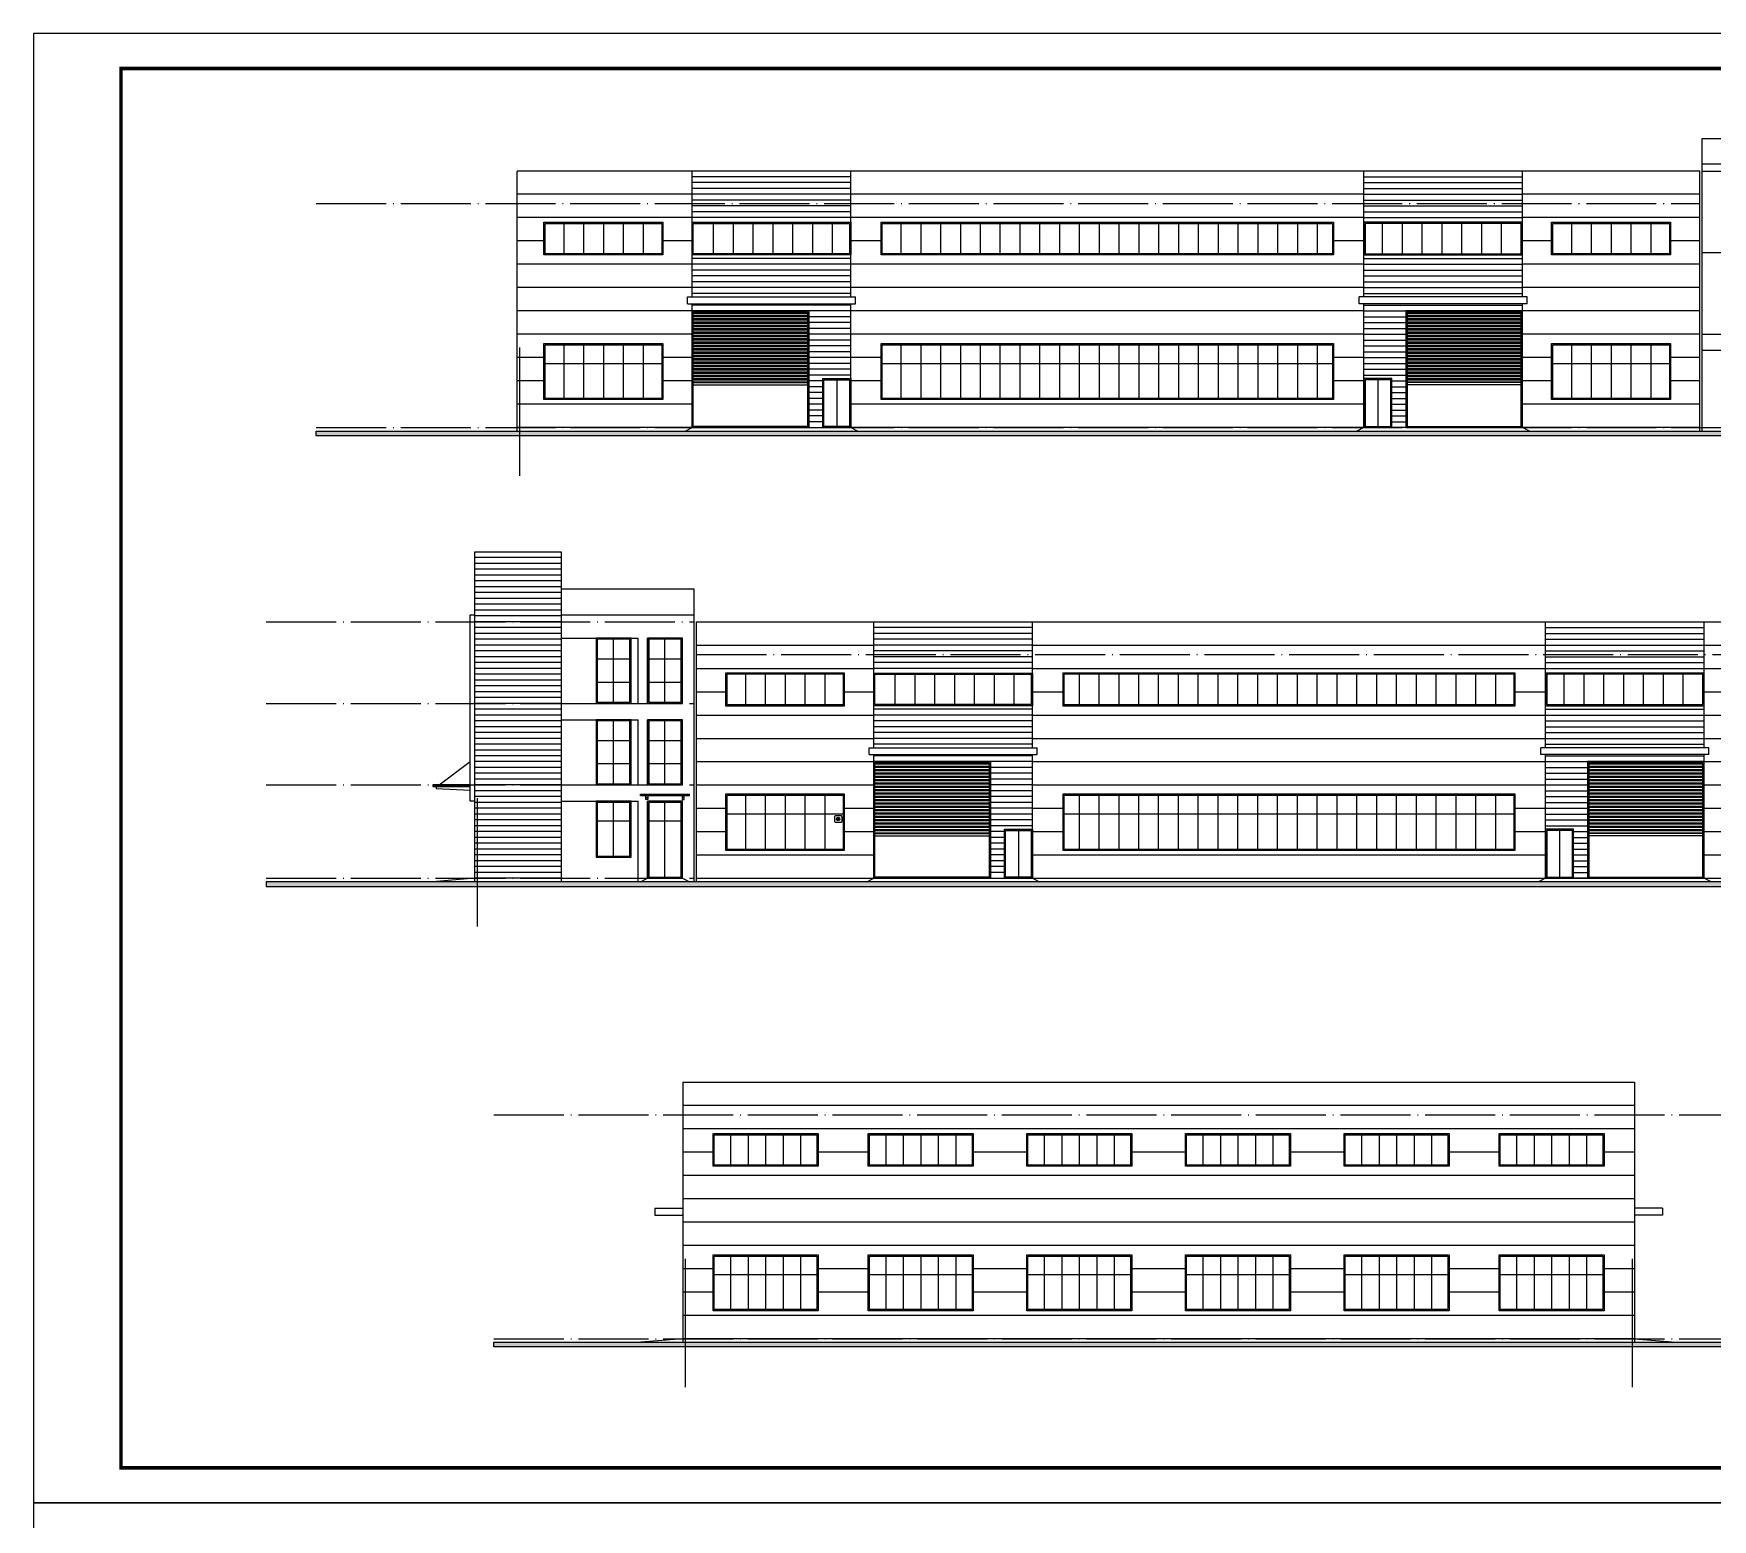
# Model space of a CAD drawing. Extents: x 5412679 to 5683609, y 301830 to 763830.
# Drawn here: x 5412679 to 5484656, y 364118 to 427830 of the extents above; entities that cross this region are included whole.
import ezdxf

# ---------------------------------------------------------------- set-up
doc = ezdxf.new("R2010")
doc.units = 0
doc.header["$LTSCALE"] = 1000
doc.header["$MEASUREMENT"] = 0
doc.linetypes.add('DOTE', pattern=[2.42, 2, -0.2, 0.02, -0.2])
for name, color, linetype in [('$dl$', 255, 'Continuous'), ('AXIS', 3, 'Continuous'), ('DOTE', 252, 'DOTE'), ('PUB_TITLE', 4, 'Continuous'), ('填充', 8, 'Continuous'), ('玻璃', 155, 'Continuous')]:
    doc.layers.add(name, color=color, linetype=linetype)

msp = doc.modelspace()

# ---------------------------------------------------------------- hatches: boundary and pattern name
at = {"layer": '$dl$', "linetype": 'ByBlock'}
h = msp.add_hatch(color=1, dxfattribs=at)
edge = h.paths.add_edge_path()
edge.add_arc((5447177, 394151), 75, 0, 360)
at = {"linetype": 'ByBlock'}
for points in [[(5424800, 410787), (5424800, 410587), (5502561, 410587), (5502561, 410787)], [(5500412, 391460), (5500412, 391260), (5422650, 391260), (5422650, 391460)], [(5489245, 371512), (5489245, 371712), (5432414, 371712), (5432414, 371512)]]:
    msp.add_hatch(color=256, dxfattribs=at).paths.add_polyline_path(points)
at = {"layer": '填充', "linetype": 'ByBlock'}
h = msp.add_hatch(dxfattribs=at)
h.set_pattern_fill('ANSI32', color=256, scale=30, angle=315, style=0)
h.set_pattern_definition([(7e-15, (-200, -279622.5), (4e-14, 142.875), []), (7e-15, (-152.37, -279670.13), (4e-14, 142.875), [])])
h.paths.add_polyline_path([(5445862, 415887), (5440961, 415887), (5440961, 412863), (5445862, 412863)])
h = msp.add_hatch(dxfattribs=at)
h.set_pattern_fill('ANSI32', color=256, scale=30, angle=315, style=0)
h.set_pattern_definition([(180, (10917623, -279622.5), (-4e-14, 142.875), []), (180, (10917575.37, -279670.13), (-4e-14, 142.875), [])])
h.paths.add_polyline_path([(5471562, 415887), (5476462, 415887), (5476462, 412863), (5471562, 412863)])
h = msp.add_hatch(dxfattribs=at)
h.set_pattern_fill('ANSI32', color=256, scale=30, angle=315, style=0)
h.set_pattern_definition([(7e-15, (7588, -298950), (4e-14, 142.875), []), (7e-15, (7635.63, -298997.63), (4e-14, 142.875), [])])
h.paths.add_polyline_path([(5453650, 396560), (5448749, 396560), (5448749, 393536), (5453650, 393536)])
h = msp.add_hatch(dxfattribs=at)
h.set_pattern_fill('ANSI32', color=256, scale=30, angle=315, style=0)
h.set_pattern_definition([(180, (10925411, -298950), (-4e-14, 142.875), []), (180, (10925363.37, -298997.63), (-4e-14, 142.875), [])])
h.paths.add_polyline_path([(5479350, 396560), (5484250, 396560), (5484250, 393536), (5479350, 393536)])

# ---------------------------------------------------------------- linework, layer by layer
at = {"layer": '$dl$', "color": 1, "linetype": 'ByBlock'}
msp.add_lwpolyline([(5447327, 394251), (5447327, 394051, -0.414214), (5447277, 394001), (5447077, 394001, -0.414214), (5447027, 394051), (5447027, 394251, -0.414214), (5447077, 394301), (5447277, 394301, -0.414214)], format="xyb", close=True, dxfattribs=at)
msp.add_circle((5447177, 394151), 75, dxfattribs=at)
at = {"linetype": 'ByBlock'}
for p, q in [((5484212, 423337), (5493512, 423337)), ((5484212, 410787), (5484212, 423337)), ((5433412, 410787), (5433412, 421937)), ((5484112, 421937), (5433412, 421937)), ((5440911, 416537), (5440911, 421937)), ((5447711, 416537), (5447711, 421937)), ((5469712, 416537), (5469712, 421937)), ((5476512, 416537), (5476512, 421937)), ((5484112, 410787), (5484112, 421937)), ((5493812, 422237), (5484212, 422237)), ((5440712, 416237), (5440712, 416537)), ((5440712, 416537), (5447911, 416537)), ((5440712, 416237), (5447911, 416237)), ((5440911, 410937), (5440911, 416237)), ((5447711, 410937), (5447711, 416237)), ((5447911, 416237), (5447911, 416537)), ((5469512, 416237), (5469512, 416537)), ((5476712, 416537), (5469512, 416537)), ((5476712, 416237), (5469512, 416237)), ((5469712, 410937), (5469712, 416237)), ((5476512, 410937), (5476512, 416237)), ((5476712, 416237), (5476712, 416537)), ((5493612, 414237), (5484212, 414237)), ((5431600, 404010), (5431600, 405610)), ((5431600, 405610), (5435299, 405610)), ((5435299, 405610), (5435299, 391460)), ((5431600, 402610), (5431600, 404010)), ((5440999, 404010), (5435299, 404010)), ((5440999, 391460), (5440999, 404010)), ((5431399, 394910), (5431399, 402910)), ((5431399, 402910), (5431600, 402910)), ((5431600, 391460), (5431600, 402610)), ((5435299, 402910), (5440999, 402910)), ((5441100, 391460), (5441100, 402610)), ((5441100, 402610), (5491800, 402610)), ((5448699, 397210), (5448699, 402610)), ((5455499, 397210), (5455499, 402610)), ((5477500, 397210), (5477500, 402610)), ((5484300, 397210), (5484300, 402610)), ((5435299, 401910), (5438599, 401910)), ((5438599, 399110), (5438599, 401910)), ((5439000, 399110), (5439000, 401910)), ((5439000, 401910), (5440500, 401910)), ((5440500, 399110), (5440500, 401910)), ((5435299, 399110), (5438599, 399110)), ((5439000, 399110), (5440500, 399110)), ((5435299, 398410), (5438599, 398410)), ((5438599, 395610), (5438599, 398410)), ((5439000, 395610), (5439000, 398410)), ((5439000, 398410), (5440500, 398410)), ((5440500, 395610), (5440500, 398410)), ((5430074, 395610), (5431399, 396617)), ((5448500, 396910), (5448500, 397210)), ((5448500, 397210), (5455699, 397210)), ((5448500, 396910), (5455699, 396910)), ((5448699, 391610), (5448699, 396910)), ((5455499, 391610), (5455499, 396910)), ((5455699, 396910), (5455699, 397210)), ((5484500, 397210), (5477300, 397210)), ((5477300, 396910), (5477300, 397210)), ((5484500, 396910), (5477300, 396910)), ((5477500, 391610), (5477500, 396910)), ((5484300, 391610), (5484300, 396910)), ((5484500, 396910), (5484500, 397210)), ((5431399, 395610), (5429800, 395610)), ((5429800, 395610), (5429800, 395551)), ((5429800, 395580), (5431399, 395580)), ((5429800, 395551), (5431399, 395551)), ((5429942, 395551), (5429942, 395453)), ((5429942, 395453), (5431399, 395394)), ((5435299, 395610), (5438599, 395610)), ((5438700, 395210), (5440800, 395210)), ((5438700, 395160), (5438700, 395210)), ((5438700, 395185), (5440800, 395185)), ((5438700, 395160), (5440800, 395160)), ((5439000, 395610), (5440500, 395610)), ((5440800, 395160), (5440800, 395210)), ((5431600, 394910), (5431399, 394910)), ((5435299, 394910), (5438599, 394910)), ((5438599, 391460), (5438599, 394910)), ((5438928, 395072), (5439018, 395072)), ((5439000, 391610), (5439000, 394910)), ((5440572, 395072), (5440482, 395072)), ((5440500, 391610), (5440500, 394910)), ((5431600, 391610), (5429800, 391460)), ((5440511, 382862), (5440511, 371712)), ((5440511, 382862), (5481312, 382862)), ((5481312, 382862), (5481312, 371712)), ((5439311, 377462), (5440511, 377462)), ((5439311, 377462), (5439311, 377162)), ((5439311, 377162), (5440511, 377162)), ((5482512, 377462), (5481312, 377462)), ((5482512, 377162), (5481312, 377162)), ((5482512, 377462), (5482512, 377162)), ((5440511, 371862), (5438711, 371712)), ((5481312, 371862), (5483112, 371712))]:
    msp.add_line(p, q, dxfattribs=at)
for points in [[(5434562, 419737), (5439662, 419737), (5439662, 418337), (5434562, 418337)], [(5434612, 419687), (5439612, 419687), (5439612, 418387), (5434612, 418387)], [(5440911, 419737), (5447711, 419737), (5447711, 418337), (5440911, 418337)], [(5440961, 419687), (5447662, 419687), (5447662, 418387), (5440961, 418387)], [(5449012, 419737), (5468412, 419737), (5468412, 418337), (5449012, 418337)], [(5449062, 419687), (5468362, 419687), (5468362, 418387), (5449062, 418387)], [(5476512, 419737), (5469712, 419737), (5469712, 418337), (5476512, 418337)], [(5476462, 419687), (5469762, 419687), (5469762, 418387), (5476462, 418387)], [(5477762, 419737), (5482862, 419737), (5482862, 418337), (5477762, 418337)], [(5477812, 419687), (5482812, 419687), (5482812, 418387), (5477812, 418387)], [(5434562, 414537), (5439662, 414537), (5439662, 412137), (5434562, 412137)], [(5434612, 414487), (5439612, 414487), (5439612, 412187), (5434612, 412187)], [(5449012, 414537), (5468412, 414537), (5468412, 412137), (5449012, 412137)], [(5449062, 414487), (5468362, 414487), (5468362, 412187), (5449062, 412187)], [(5477762, 414537), (5482862, 414537), (5482862, 412137), (5477762, 412137)], [(5477812, 414487), (5482812, 414487), (5482812, 412187), (5477812, 412187)], [(5424800, 410787), (5502561, 410787), (5502561, 410587), (5424800, 410587)], [(5447450, 400410), (5442350, 400410), (5442350, 399010), (5447450, 399010)], [(5447400, 400360), (5442400, 400360), (5442400, 399060), (5447400, 399060)], [(5448699, 400410), (5455499, 400410), (5455499, 399010), (5448699, 399010)], [(5448749, 400360), (5455450, 400360), (5455450, 399060), (5448749, 399060)], [(5476200, 400410), (5456800, 400410), (5456800, 399010), (5476200, 399010)], [(5476150, 400360), (5456850, 400360), (5456850, 399060), (5476150, 399060)], [(5484300, 400410), (5477500, 400410), (5477500, 399010), (5484300, 399010)], [(5484250, 400360), (5477550, 400360), (5477550, 399060), (5484250, 399060)], [(5438928, 395160), (5439018, 395160), (5439018, 394985), (5438928, 394985)], [(5440572, 395160), (5440482, 395160), (5440482, 394985), (5440572, 394985)], [(5447450, 395210), (5442350, 395210), (5442350, 392810), (5447450, 392810)], [(5447400, 395160), (5442400, 395160), (5442400, 392860), (5447400, 392860)], [(5476200, 395210), (5456800, 395210), (5456800, 392810), (5476200, 392810)], [(5476150, 395160), (5456850, 395160), (5456850, 392860), (5476150, 392860)], [(5500412, 391460), (5422650, 391460), (5422650, 391260), (5500412, 391260)], [(5432414, 371712), (5489245, 371712), (5489245, 371512), (5432414, 371512)]]:
    msp.add_lwpolyline(points, close=True, dxfattribs=at)
for points in [[(5440611, 410787), (5440911, 410937), (5447711, 410937), (5448012, 410787)], [(5476812, 410787), (5476512, 410937), (5469712, 410937), (5469412, 410787)], [(5438700, 391460), (5439000, 391610), (5440500, 391610), (5440800, 391460)], [(5448400, 391460), (5448699, 391610), (5455499, 391610), (5455800, 391460)], [(5484600, 391460), (5484300, 391610), (5477500, 391610), (5477200, 391460)]]:
    msp.add_lwpolyline(points, dxfattribs=at)
at = {"layer": 'AXIS', "linetype": 'ByBlock'}
for p, q in [((5433512, 414373), (5433512, 408864)), ((5431700, 395046), (5431700, 389537)), ((5440611, 375298), (5440611, 369790)), ((5481212, 375298), (5481212, 369790))]:
    msp.add_line(p, q, dxfattribs=at)
at = {"layer": 'DOTE', "ltscale": 1.5}
for p, q in [((5484212, 421937), (5502561, 421937)), ((5424800, 420537), (5484112, 420537)), ((5484212, 418437), (5502561, 418437)), ((5484212, 414937), (5502561, 414937)), ((5424800, 410937), (5502561, 410937)), ((5422650, 402610), (5440999, 402610)), ((5441100, 401210), (5500412, 401210)), ((5422650, 399110), (5440999, 399110)), ((5422650, 395610), (5440999, 395610)), ((5422650, 391610), (5440999, 391610)), ((5432414, 381462), (5489245, 381462)), ((5432414, 371862), (5489245, 371862))]:
    msp.add_line(p, q, dxfattribs=at)
at = {"layer": 'PUB_TITLE', "linetype": 'ByBlock'}
for points in [[(5412679, 364830), (5524129, 364830), (5524129, 427830), (5412679, 427830)], [(5412679, 301830), (5524129, 301830), (5524129, 364830), (5412679, 364830)]]:
    msp.add_lwpolyline(points, close=True, dxfattribs=at)
at = {"layer": 'PUB_TITLE', "linetype": 'ByBlock', "const_width": 150}
msp.add_lwpolyline([(5416429, 366330), (5522629, 366330), (5522629, 426330), (5416429, 426330)], close=True, dxfattribs=at)
at = {"layer": '填充', "linetype": 'ByBlock'}
for p, q in [((5447711, 421687), (5440911, 421687)), ((5447711, 421437), (5440911, 421437)), ((5447711, 421187), (5440911, 421187)), ((5469712, 421687), (5476512, 421687)), ((5469712, 421437), (5476512, 421437)), ((5469712, 421187), (5476512, 421187)), ((5440911, 420937), (5433412, 420937)), ((5447711, 420937), (5440911, 420937)), ((5447711, 420687), (5440911, 420687)), ((5447711, 420437), (5440911, 420437)), ((5469712, 420937), (5447711, 420937)), ((5469712, 420937), (5476512, 420937)), ((5469712, 420687), (5476512, 420687)), ((5469712, 420437), (5476512, 420437)), ((5484112, 420937), (5476512, 420937)), ((5440911, 419937), (5433412, 419937)), ((5447711, 420187), (5440911, 420187)), ((5447711, 419937), (5440911, 419937)), ((5469712, 419937), (5447711, 419937)), ((5469712, 420187), (5476512, 420187)), ((5469712, 419937), (5476512, 419937)), ((5484112, 419937), (5476512, 419937)), ((5434562, 418937), (5433412, 418937)), ((5440911, 418937), (5439662, 418937)), ((5449012, 418937), (5447711, 418937)), ((5469712, 418937), (5468412, 418937)), ((5477762, 418937), (5476512, 418937)), ((5484112, 418937), (5482862, 418937)), ((5447711, 418187), (5440911, 418187)), ((5469712, 418187), (5476512, 418187)), ((5440911, 417937), (5433412, 417937)), ((5447711, 417937), (5440911, 417937)), ((5447711, 417687), (5440911, 417687)), ((5469712, 417937), (5447711, 417937)), ((5469712, 417937), (5476512, 417937)), ((5469712, 417687), (5476512, 417687)), ((5484112, 417937), (5476512, 417937)), ((5440911, 416937), (5433412, 416937)), ((5447711, 417437), (5440911, 417437)), ((5447711, 417187), (5440911, 417187)), ((5447711, 416937), (5440911, 416937)), ((5469712, 416937), (5447711, 416937)), ((5469712, 417437), (5476512, 417437)), ((5469712, 417187), (5476512, 417187)), ((5469712, 416937), (5476512, 416937)), ((5484112, 416937), (5476512, 416937)), ((5447711, 416687), (5440911, 416687)), ((5447711, 416187), (5440911, 416187)), ((5469712, 416687), (5476512, 416687)), ((5469712, 416187), (5476512, 416187)), ((5440911, 415937), (5433412, 415937)), ((5447711, 415937), (5440911, 415937)), ((5447711, 415687), (5445912, 415687)), ((5447711, 415437), (5445912, 415437)), ((5469712, 415937), (5447711, 415937)), ((5469712, 415937), (5476512, 415937)), ((5469712, 415687), (5471512, 415687)), ((5469712, 415437), (5471512, 415437)), ((5484112, 415937), (5476512, 415937)), ((5440911, 414937), (5433412, 414937)), ((5447711, 415187), (5445912, 415187)), ((5447711, 414937), (5445912, 414937)), ((5447711, 414687), (5445912, 414687)), ((5469712, 414937), (5447711, 414937)), ((5469712, 415187), (5471512, 415187)), ((5469712, 414937), (5471512, 414937)), ((5469712, 414687), (5471512, 414687)), ((5484112, 414937), (5476512, 414937)), ((5434562, 413937), (5433412, 413937)), ((5440911, 413937), (5439662, 413937)), ((5447711, 414437), (5445912, 414437)), ((5447711, 414187), (5445912, 414187)), ((5447711, 413937), (5445912, 413937)), ((5449012, 413937), (5447711, 413937)), ((5469712, 413937), (5468412, 413937)), ((5469712, 414437), (5471512, 414437)), ((5469712, 414187), (5471512, 414187)), ((5469712, 413937), (5471512, 413937)), ((5477812, 413937), (5476512, 413937)), ((5484112, 413937), (5482812, 413937)), ((5447711, 413687), (5445912, 413687)), ((5447711, 413437), (5445912, 413437)), ((5447711, 413187), (5445912, 413187)), ((5469712, 413687), (5471512, 413687)), ((5469712, 413437), (5471512, 413437)), ((5469712, 413187), (5471512, 413187)), ((5434562, 412937), (5433412, 412937)), ((5440911, 412937), (5439662, 412937)), ((5446512, 412937), (5445912, 412937)), ((5446512, 412687), (5445912, 412687)), ((5446512, 412437), (5445912, 412437)), ((5449012, 412937), (5447711, 412937)), ((5469712, 412937), (5468412, 412937)), ((5470912, 412937), (5471512, 412937)), ((5470912, 412687), (5471512, 412687)), ((5470912, 412437), (5471512, 412437)), ((5477812, 412937), (5476512, 412937)), ((5484112, 412937), (5482812, 412937)), ((5440911, 411937), (5433412, 411937)), ((5446512, 412187), (5445912, 412187)), ((5446512, 411937), (5445912, 411937)), ((5469712, 411937), (5447711, 411937)), ((5470912, 412187), (5471512, 412187)), ((5470912, 411937), (5471512, 411937)), ((5484112, 411937), (5476512, 411937)), ((5446512, 411687), (5445912, 411687)), ((5446512, 411437), (5445912, 411437)), ((5446512, 411187), (5445912, 411187)), ((5470912, 411687), (5471512, 411687)), ((5470912, 411437), (5471512, 411437)), ((5470912, 411187), (5471512, 411187)), ((5440911, 410937), (5433412, 410937)), ((5484112, 410937), (5447711, 410937)), ((5435299, 405360), (5431600, 405360)), ((5435299, 405110), (5431600, 405110)), ((5435299, 404860), (5431600, 404860)), ((5435299, 404610), (5431600, 404610)), ((5435299, 404360), (5431600, 404360)), ((5435299, 404110), (5431600, 404110)), ((5435299, 403860), (5431600, 403860)), ((5435299, 403610), (5431600, 403610)), ((5435299, 403360), (5431600, 403360)), ((5435299, 403110), (5431600, 403110)), ((5435299, 402860), (5431600, 402860)), ((5435299, 402610), (5431600, 402610)), ((5435299, 402360), (5431600, 402360)), ((5455499, 402360), (5448699, 402360)), ((5477500, 402360), (5484300, 402360)), ((5435299, 402110), (5431600, 402110)), ((5435299, 401860), (5431600, 401860)), ((5455499, 402110), (5448699, 402110)), ((5455499, 401860), (5448699, 401860)), ((5477500, 402110), (5484300, 402110)), ((5477500, 401860), (5484300, 401860)), ((5435299, 401610), (5431600, 401610)), ((5435299, 401360), (5431600, 401360)), ((5435299, 401110), (5431600, 401110)), ((5441100, 401610), (5448699, 401610)), ((5455499, 401610), (5448699, 401610)), ((5455499, 401360), (5448699, 401360)), ((5455499, 401110), (5448699, 401110)), ((5455499, 401610), (5477500, 401610)), ((5477500, 401610), (5484300, 401610)), ((5477500, 401360), (5484300, 401360)), ((5477500, 401110), (5484300, 401110)), ((5484300, 401610), (5491800, 401610)), ((5435299, 400860), (5431600, 400860)), ((5435299, 400610), (5431600, 400610)), ((5435299, 400360), (5431600, 400360)), ((5441100, 400610), (5448699, 400610)), ((5455499, 400860), (5448699, 400860)), ((5455499, 400610), (5448699, 400610)), ((5455499, 400610), (5477500, 400610)), ((5477500, 400860), (5484300, 400860)), ((5477500, 400610), (5484300, 400610)), ((5484300, 400610), (5491800, 400610)), ((5435299, 400110), (5431600, 400110)), ((5435299, 399860), (5431600, 399860)), ((5435299, 399610), (5431600, 399610)), ((5441100, 399610), (5442350, 399610)), ((5447450, 399610), (5448699, 399610)), ((5455499, 399610), (5456800, 399610)), ((5476200, 399610), (5477500, 399610)), ((5484300, 399610), (5485550, 399610)), ((5435299, 399360), (5431600, 399360)), ((5435299, 399110), (5431600, 399110)), ((5435299, 398860), (5431600, 398860)), ((5455499, 398860), (5448699, 398860)), ((5477500, 398860), (5484300, 398860)), ((5435299, 398610), (5431600, 398610)), ((5435299, 398360), (5431600, 398360)), ((5435299, 398110), (5431600, 398110)), ((5441100, 398610), (5448699, 398610)), ((5455499, 398610), (5448699, 398610)), ((5455499, 398360), (5448699, 398360)), ((5455499, 398110), (5448699, 398110)), ((5455499, 398610), (5477500, 398610)), ((5477500, 398610), (5484300, 398610)), ((5477500, 398360), (5484300, 398360)), ((5477500, 398110), (5484300, 398110)), ((5484300, 398610), (5491800, 398610)), ((5435299, 397860), (5431600, 397860)), ((5435299, 397610), (5431600, 397610)), ((5435299, 397360), (5431600, 397360)), ((5441100, 397610), (5448699, 397610)), ((5455499, 397860), (5448699, 397860)), ((5455499, 397610), (5448699, 397610)), ((5455499, 397360), (5448699, 397360)), ((5455499, 397610), (5477500, 397610)), ((5477500, 397860), (5484300, 397860)), ((5477500, 397610), (5484300, 397610)), ((5477500, 397360), (5484300, 397360)), ((5484300, 397610), (5491800, 397610)), ((5435299, 397110), (5431600, 397110)), ((5435299, 396860), (5431600, 396860)), ((5435299, 396610), (5431600, 396610)), ((5441100, 396610), (5448699, 396610)), ((5455499, 396860), (5448699, 396860)), ((5455499, 396610), (5448699, 396610)), ((5455499, 396610), (5477500, 396610)), ((5477500, 396860), (5484300, 396860)), ((5477500, 396610), (5484300, 396610)), ((5484300, 396610), (5491800, 396610)), ((5435299, 396360), (5431600, 396360)), ((5435299, 396110), (5431600, 396110)), ((5455499, 396360), (5453700, 396360)), ((5455499, 396110), (5453700, 396110)), ((5477500, 396360), (5479300, 396360)), ((5477500, 396110), (5479300, 396110)), ((5435299, 395860), (5431600, 395860)), ((5435299, 395610), (5431600, 395610)), ((5435299, 395360), (5431600, 395360)), ((5441100, 395610), (5448699, 395610)), ((5455499, 395860), (5453700, 395860)), ((5455499, 395610), (5453700, 395610)), ((5455499, 395360), (5453700, 395360)), ((5455499, 395610), (5477500, 395610)), ((5477500, 395860), (5479300, 395860)), ((5477500, 395610), (5479300, 395610)), ((5477500, 395360), (5479300, 395360)), ((5484300, 395610), (5491800, 395610)), ((5435299, 395110), (5431600, 395110)), ((5435299, 394860), (5431600, 394860)), ((5435299, 394610), (5431600, 394610)), ((5441100, 394610), (5442400, 394610)), ((5447400, 394610), (5448699, 394610)), ((5455499, 395110), (5453700, 395110)), ((5455499, 394860), (5453700, 394860)), ((5455499, 394610), (5453700, 394610)), ((5455499, 394610), (5456800, 394610)), ((5476200, 394610), (5477500, 394610)), ((5477500, 395110), (5479300, 395110)), ((5477500, 394860), (5479300, 394860)), ((5477500, 394610), (5479300, 394610)), ((5484300, 394610), (5485550, 394610)), ((5435299, 394360), (5431600, 394360)), ((5435299, 394110), (5431600, 394110)), ((5435299, 393860), (5431600, 393860)), ((5455499, 394360), (5453700, 394360)), ((5455499, 394110), (5453700, 394110)), ((5455499, 393860), (5453700, 393860)), ((5477500, 394360), (5479300, 394360)), ((5477500, 394110), (5479300, 394110)), ((5477500, 393860), (5479300, 393860)), ((5435299, 393610), (5431600, 393610)), ((5435299, 393360), (5431600, 393360)), ((5435299, 393110), (5431600, 393110)), ((5441100, 393610), (5442400, 393610)), ((5447400, 393610), (5448699, 393610)), ((5454300, 393610), (5453700, 393610)), ((5454300, 393360), (5453700, 393360)), ((5454300, 393110), (5453700, 393110)), ((5455499, 393610), (5456800, 393610)), ((5476200, 393610), (5477500, 393610)), ((5478700, 393610), (5479300, 393610)), ((5478700, 393360), (5479300, 393360)), ((5478700, 393110), (5479300, 393110)), ((5484300, 393610), (5485550, 393610)), ((5435299, 392860), (5431600, 392860)), ((5435299, 392610), (5431600, 392610)), ((5435299, 392360), (5431600, 392360)), ((5441100, 392610), (5448699, 392610)), ((5454300, 392860), (5453700, 392860)), ((5454300, 392610), (5453700, 392610)), ((5454300, 392360), (5453700, 392360)), ((5455499, 392610), (5477500, 392610)), ((5478700, 392860), (5479300, 392860)), ((5478700, 392610), (5479300, 392610)), ((5478700, 392360), (5479300, 392360)), ((5484300, 392610), (5491800, 392610)), ((5435299, 392110), (5431600, 392110)), ((5435299, 391860), (5431600, 391860)), ((5435299, 391610), (5431600, 391610)), ((5441100, 391610), (5500412, 391610)), ((5454300, 392110), (5453700, 392110)), ((5454300, 391860), (5453700, 391860)), ((5478700, 392110), (5479300, 392110)), ((5478700, 391860), (5479300, 391860)), ((5484300, 391610), (5491800, 391610)), ((5481312, 381862), (5440511, 381862)), ((5481312, 380862), (5440511, 380862)), ((5441812, 379862), (5440511, 379862)), ((5448462, 379862), (5446312, 379862)), ((5455262, 379862), (5452962, 379862)), ((5462062, 379862), (5459762, 379862)), ((5468862, 379862), (5466562, 379862)), ((5475512, 379862), (5473362, 379862)), ((5481312, 379862), (5480012, 379862)), ((5481312, 378862), (5440511, 378862)), ((5481312, 377862), (5440511, 377862)), ((5481312, 376862), (5440511, 376862)), ((5481312, 375862), (5440511, 375862)), ((5441812, 374862), (5440511, 374862)), ((5448462, 374862), (5446312, 374862)), ((5455262, 374862), (5452962, 374862)), ((5462062, 374862), (5459762, 374862)), ((5468862, 374862), (5466562, 374862)), ((5475512, 374862), (5473362, 374862)), ((5481312, 374862), (5480012, 374862)), ((5441812, 373862), (5440511, 373862)), ((5448462, 373862), (5446312, 373862)), ((5455262, 373862), (5452962, 373862)), ((5462062, 373862), (5459762, 373862)), ((5468862, 373862), (5466562, 373862)), ((5475512, 373862), (5473362, 373862)), ((5481312, 373862), (5480012, 373862)), ((5481312, 372862), (5440511, 372862)), ((5481312, 371862), (5440511, 371862))]:
    msp.add_line(p, q, dxfattribs=at)
at = {"layer": '玻璃', "linetype": 'ByBlock'}
for p, q in [((5435412, 419687), (5435412, 418387)), ((5436262, 419687), (5436262, 418387)), ((5437112, 419687), (5437112, 418387)), ((5437962, 419687), (5437962, 418387)), ((5438812, 419687), (5438812, 418387)), ((5441821, 419687), (5441821, 418387)), ((5442671, 419687), (5442671, 418387)), ((5443521, 419687), (5443521, 418387)), ((5444371, 419687), (5444371, 418387)), ((5445221, 419687), (5445221, 418387)), ((5446071, 419687), (5446071, 418387)), ((5446921, 419687), (5446921, 418387)), ((5449862, 419687), (5449862, 418387)), ((5450712, 419687), (5450712, 418387)), ((5451562, 419687), (5451562, 418387)), ((5452412, 419687), (5452412, 418387)), ((5453262, 419687), (5453262, 418387)), ((5454111, 419687), (5454111, 418387)), ((5454961, 419687), (5454961, 418387)), ((5455811, 419687), (5455811, 418387)), ((5456661, 419687), (5456661, 418387)), ((5457511, 419687), (5457511, 418387)), ((5458361, 419687), (5458361, 418387)), ((5459211, 419687), (5459211, 418387)), ((5460061, 419687), (5460061, 418387)), ((5460911, 419687), (5460911, 418387)), ((5461761, 419687), (5461761, 418387)), ((5462611, 419687), (5462611, 418387)), ((5463461, 419687), (5463461, 418387)), ((5464311, 419687), (5464311, 418387)), ((5465161, 419687), (5465161, 418387)), ((5466011, 419687), (5466011, 418387)), ((5466861, 419687), (5466861, 418387)), ((5467711, 419687), (5467711, 418387)), ((5470502, 419687), (5470502, 418387)), ((5471352, 419687), (5471352, 418387)), ((5472202, 419687), (5472202, 418387)), ((5473052, 419687), (5473052, 418387)), ((5473902, 419687), (5473902, 418387)), ((5474752, 419687), (5474752, 418387)), ((5475602, 419687), (5475602, 418387)), ((5478612, 419687), (5478612, 418387)), ((5479462, 419687), (5479462, 418387)), ((5480312, 419687), (5480312, 418387)), ((5481162, 419687), (5481162, 418387)), ((5482012, 419687), (5482012, 418387)), ((5435412, 414487), (5435412, 412187)), ((5436262, 414487), (5436262, 412187)), ((5437112, 414487), (5437112, 412187)), ((5437962, 414487), (5437962, 412187)), ((5438812, 414487), (5438812, 412187)), ((5449862, 414487), (5449862, 412187)), ((5450712, 414487), (5450712, 412187)), ((5451562, 414487), (5451562, 412187)), ((5452412, 414487), (5452412, 412187)), ((5453262, 414487), (5453262, 412187)), ((5454111, 414487), (5454111, 412187)), ((5454961, 414487), (5454961, 412187)), ((5455811, 414487), (5455811, 412187)), ((5456661, 414487), (5456661, 412187)), ((5457511, 414487), (5457511, 412187)), ((5458361, 414487), (5458361, 412187)), ((5459211, 414487), (5459211, 412187)), ((5460061, 414487), (5460061, 412187)), ((5460911, 414487), (5460911, 412187)), ((5461761, 414487), (5461761, 412187)), ((5462611, 414487), (5462611, 412187)), ((5463461, 414487), (5463461, 412187)), ((5464311, 414487), (5464311, 412187)), ((5465161, 414487), (5465161, 412187)), ((5466011, 414487), (5466011, 412187)), ((5466861, 414487), (5466861, 412187)), ((5467711, 414487), (5467711, 412187)), ((5478612, 414487), (5478612, 412187)), ((5479462, 414487), (5479462, 412187)), ((5480312, 414487), (5480312, 412187)), ((5481162, 414487), (5481162, 412187)), ((5482012, 414487), (5482012, 412187)), ((5434612, 413687), (5439612, 413687)), ((5449062, 413687), (5468362, 413687)), ((5477812, 413687), (5482812, 413687)), ((5440961, 412863), (5445862, 412863)), ((5440961, 412763), (5445862, 412763)), ((5447112, 412987), (5447112, 410987)), ((5470312, 412987), (5470312, 410987)), ((5476462, 412863), (5471562, 412863)), ((5476462, 412763), (5471562, 412763)), ((5437549, 399160), (5437549, 401860)), ((5439750, 399160), (5439750, 401860)), ((5438249, 401010), (5436849, 401010)), ((5440450, 401010), (5439050, 401010)), ((5443200, 400360), (5443200, 399060)), ((5444050, 400360), (5444050, 399060)), ((5444900, 400360), (5444900, 399060)), ((5445750, 400360), (5445750, 399060)), ((5446600, 400360), (5446600, 399060)), ((5449609, 400360), (5449609, 399060)), ((5450459, 400360), (5450459, 399060)), ((5451309, 400360), (5451309, 399060)), ((5452159, 400360), (5452159, 399060)), ((5453009, 400360), (5453009, 399060)), ((5453859, 400360), (5453859, 399060)), ((5454709, 400360), (5454709, 399060)), ((5457500, 400360), (5457500, 399060)), ((5458350, 400360), (5458350, 399060)), ((5459200, 400360), (5459200, 399060)), ((5460050, 400360), (5460050, 399060)), ((5460900, 400360), (5460900, 399060)), ((5461750, 400360), (5461750, 399060)), ((5462600, 400360), (5462600, 399060)), ((5463450, 400360), (5463450, 399060)), ((5464300, 400360), (5464300, 399060)), ((5465150, 400360), (5465150, 399060)), ((5466000, 400360), (5466000, 399060)), ((5466850, 400360), (5466850, 399060)), ((5467700, 400360), (5467700, 399060)), ((5468550, 400360), (5468550, 399060)), ((5469400, 400360), (5469400, 399060)), ((5470250, 400360), (5470250, 399060)), ((5471100, 400360), (5471100, 399060)), ((5471950, 400360), (5471950, 399060)), ((5472800, 400360), (5472800, 399060)), ((5473650, 400360), (5473650, 399060)), ((5474500, 400360), (5474500, 399060)), ((5475350, 400360), (5475350, 399060)), ((5478290, 400360), (5478290, 399060)), ((5479140, 400360), (5479140, 399060)), ((5479990, 400360), (5479990, 399060)), ((5480840, 400360), (5480840, 399060)), ((5481690, 400360), (5481690, 399060)), ((5482540, 400360), (5482540, 399060)), ((5483390, 400360), (5483390, 399060)), ((5438249, 400010), (5436849, 400010)), ((5440450, 400010), (5439050, 400010)), ((5437549, 395660), (5437549, 398360)), ((5439750, 395660), (5439750, 398360)), ((5438249, 397510), (5436849, 397510)), ((5440450, 397510), (5439050, 397510)), ((5438249, 396510), (5436849, 396510)), ((5440450, 396510), (5439050, 396510)), ((5443200, 395160), (5443200, 392860)), ((5444050, 395160), (5444050, 392860)), ((5444900, 395160), (5444900, 392860)), ((5445750, 395160), (5445750, 392860)), ((5446600, 395160), (5446600, 392860)), ((5457500, 395160), (5457500, 392860)), ((5458350, 395160), (5458350, 392860)), ((5459200, 395160), (5459200, 392860)), ((5460050, 395160), (5460050, 392860)), ((5460900, 395160), (5460900, 392860)), ((5461750, 395160), (5461750, 392860)), ((5462600, 395160), (5462600, 392860)), ((5463450, 395160), (5463450, 392860)), ((5464300, 395160), (5464300, 392860)), ((5465150, 395160), (5465150, 392860)), ((5466000, 395160), (5466000, 392860)), ((5466850, 395160), (5466850, 392860)), ((5467700, 395160), (5467700, 392860)), ((5468550, 395160), (5468550, 392860)), ((5469400, 395160), (5469400, 392860)), ((5470250, 395160), (5470250, 392860)), ((5471100, 395160), (5471100, 392860)), ((5471950, 395160), (5471950, 392860)), ((5472800, 395160), (5472800, 392860)), ((5473650, 395160), (5473650, 392860)), ((5474500, 395160), (5474500, 392860)), ((5475350, 395160), (5475350, 392860)), ((5437549, 392560), (5437549, 394860)), ((5439750, 391660), (5439750, 394860)), ((5438249, 394060), (5436849, 394060)), ((5440450, 394060), (5439050, 394060)), ((5447400, 394360), (5442400, 394360)), ((5476150, 394360), (5456850, 394360)), ((5448749, 393536), (5453650, 393536)), ((5448749, 393436), (5453650, 393436)), ((5454900, 393660), (5454900, 391660)), ((5478100, 393660), (5478100, 391660)), ((5484250, 393536), (5479350, 393536)), ((5484250, 393436), (5479350, 393436)), ((5442562, 380613), (5442562, 379313)), ((5443312, 380613), (5443312, 379313)), ((5444062, 380613), (5444062, 379313)), ((5444812, 380613), (5444812, 379313)), ((5445562, 380613), (5445562, 379313)), ((5449212, 380613), (5449212, 379313)), ((5449962, 380613), (5449962, 379313)), ((5450712, 380613), (5450712, 379313)), ((5451462, 380613), (5451462, 379313)), ((5452212, 380613), (5452212, 379313)), ((5456012, 380613), (5456012, 379313)), ((5456762, 380613), (5456762, 379313)), ((5457511, 380613), (5457511, 379313)), ((5458262, 380613), (5458262, 379313)), ((5459012, 380613), (5459012, 379313)), ((5462812, 380613), (5462812, 379313)), ((5463562, 380613), (5463562, 379313)), ((5464311, 380613), (5464311, 379313)), ((5465062, 380613), (5465062, 379313)), ((5465812, 380613), (5465812, 379313)), ((5469612, 380613), (5469612, 379313)), ((5470362, 380613), (5470362, 379313)), ((5471112, 380613), (5471112, 379313)), ((5471862, 380613), (5471862, 379313)), ((5472612, 380613), (5472612, 379313)), ((5476262, 380613), (5476262, 379313)), ((5477012, 380613), (5477012, 379313)), ((5477762, 380613), (5477762, 379313)), ((5478512, 380613), (5478512, 379313)), ((5479262, 380613), (5479262, 379313)), ((5442562, 375413), (5442562, 373113)), ((5443312, 375413), (5443312, 373113)), ((5444062, 375413), (5444062, 373113)), ((5444812, 375413), (5444812, 373113)), ((5445562, 375413), (5445562, 373113)), ((5449212, 375413), (5449212, 373113)), ((5449962, 375413), (5449962, 373113)), ((5450712, 375413), (5450712, 373113)), ((5451462, 375413), (5451462, 373113)), ((5452212, 375413), (5452212, 373113)), ((5456012, 375413), (5456012, 373113)), ((5456762, 375413), (5456762, 373113)), ((5457511, 375413), (5457511, 373113)), ((5458262, 375413), (5458262, 373113)), ((5459012, 375413), (5459012, 373113)), ((5462812, 375413), (5462812, 373113)), ((5463562, 375413), (5463562, 373113)), ((5464311, 375413), (5464311, 373113)), ((5465062, 375413), (5465062, 373113)), ((5465812, 375413), (5465812, 373113)), ((5469612, 375413), (5469612, 373113)), ((5470362, 375413), (5470362, 373113)), ((5471112, 375413), (5471112, 373113)), ((5471862, 375413), (5471862, 373113)), ((5472612, 375413), (5472612, 373113)), ((5476262, 375413), (5476262, 373113)), ((5477012, 375413), (5477012, 373113)), ((5477762, 375413), (5477762, 373113)), ((5478512, 375413), (5478512, 373113)), ((5479262, 375413), (5479262, 373113)), ((5441862, 374613), (5446262, 374613)), ((5448512, 374613), (5452912, 374613)), ((5455312, 374613), (5459712, 374613)), ((5462112, 374613), (5466512, 374613)), ((5468912, 374613), (5473312, 374613)), ((5475562, 374613), (5479962, 374613))]:
    msp.add_line(p, q, dxfattribs=at)
for points in [[(5440911, 410937), (5440911, 415937), (5445912, 415937), (5445912, 410937)], [(5440961, 410987), (5440961, 415887), (5445862, 415887), (5445862, 410987)], [(5476512, 410937), (5476512, 415937), (5471512, 415937), (5471512, 410937)], [(5476462, 410987), (5476462, 415887), (5471562, 415887), (5471562, 410987)], [(5446512, 413037), (5447711, 413037), (5447711, 410937), (5446512, 410937)], [(5446562, 412987), (5447662, 412987), (5447662, 410987), (5446562, 410987)], [(5470912, 413037), (5469712, 413037), (5469712, 410937), (5470912, 410937)], [(5470862, 412987), (5469762, 412987), (5469762, 410987), (5470862, 410987)], [(5438299, 401910), (5436799, 401910), (5436799, 399110), (5438299, 399110)], [(5438249, 401860), (5436849, 401860), (5436849, 399160), (5438249, 399160)], [(5440500, 401910), (5439000, 401910), (5439000, 399110), (5440500, 399110)], [(5440450, 401860), (5439050, 401860), (5439050, 399160), (5440450, 399160)], [(5438299, 398410), (5436799, 398410), (5436799, 395610), (5438299, 395610)], [(5438249, 398360), (5436849, 398360), (5436849, 395660), (5438249, 395660)], [(5440500, 398410), (5439000, 398410), (5439000, 395610), (5440500, 395610)], [(5440450, 398360), (5439050, 398360), (5439050, 395660), (5440450, 395660)], [(5448699, 391610), (5448699, 396610), (5453700, 396610), (5453700, 391610)], [(5484300, 391610), (5484300, 396610), (5479300, 396610), (5479300, 391610)], [(5448749, 391660), (5448749, 396560), (5453650, 396560), (5453650, 391660)], [(5484250, 391660), (5484250, 396560), (5479350, 396560), (5479350, 391660)], [(5438299, 394910), (5436799, 394910), (5436799, 392510), (5438299, 392510)], [(5438249, 394860), (5436849, 394860), (5436849, 392560), (5438249, 392560)], [(5440500, 394910), (5439000, 394910), (5439000, 391610), (5440500, 391610)], [(5440450, 394860), (5439050, 394860), (5439050, 391660), (5440450, 391660)], [(5454300, 393710), (5455499, 393710), (5455499, 391610), (5454300, 391610)], [(5478700, 393710), (5477500, 393710), (5477500, 391610), (5478700, 391610)], [(5454350, 393660), (5455450, 393660), (5455450, 391660), (5454350, 391660)], [(5478650, 393660), (5477550, 393660), (5477550, 391660), (5478650, 391660)], [(5441812, 380663), (5446312, 380663), (5446312, 379263), (5441812, 379263)], [(5441862, 380613), (5446262, 380613), (5446262, 379313), (5441862, 379313)], [(5448462, 380663), (5452962, 380663), (5452962, 379263), (5448462, 379263)], [(5448512, 380613), (5452912, 380613), (5452912, 379313), (5448512, 379313)], [(5455262, 380663), (5459762, 380663), (5459762, 379263), (5455262, 379263)], [(5455312, 380613), (5459712, 380613), (5459712, 379313), (5455312, 379313)], [(5462062, 380663), (5466562, 380663), (5466562, 379263), (5462062, 379263)], [(5462112, 380613), (5466512, 380613), (5466512, 379313), (5462112, 379313)], [(5468862, 380663), (5473362, 380663), (5473362, 379263), (5468862, 379263)], [(5468912, 380613), (5473312, 380613), (5473312, 379313), (5468912, 379313)], [(5475512, 380663), (5480012, 380663), (5480012, 379263), (5475512, 379263)], [(5475562, 380613), (5479962, 380613), (5479962, 379313), (5475562, 379313)], [(5441812, 375463), (5446312, 375463), (5446312, 373063), (5441812, 373063)], [(5441862, 375413), (5446262, 375413), (5446262, 373113), (5441862, 373113)], [(5448462, 375463), (5452962, 375463), (5452962, 373063), (5448462, 373063)], [(5448512, 375413), (5452912, 375413), (5452912, 373113), (5448512, 373113)], [(5455262, 375463), (5459762, 375463), (5459762, 373063), (5455262, 373063)], [(5455312, 375413), (5459712, 375413), (5459712, 373113), (5455312, 373113)], [(5462062, 375463), (5466562, 375463), (5466562, 373063), (5462062, 373063)], [(5462112, 375413), (5466512, 375413), (5466512, 373113), (5462112, 373113)], [(5468862, 375463), (5473362, 375463), (5473362, 373063), (5468862, 373063)], [(5468912, 375413), (5473312, 375413), (5473312, 373113), (5468912, 373113)], [(5475512, 375463), (5480012, 375463), (5480012, 373063), (5475512, 373063)], [(5475562, 375413), (5479962, 375413), (5479962, 373113), (5475562, 373113)]]:
    msp.add_lwpolyline(points, close=True, dxfattribs=at)

doc.saveas('drawing.dxf')
